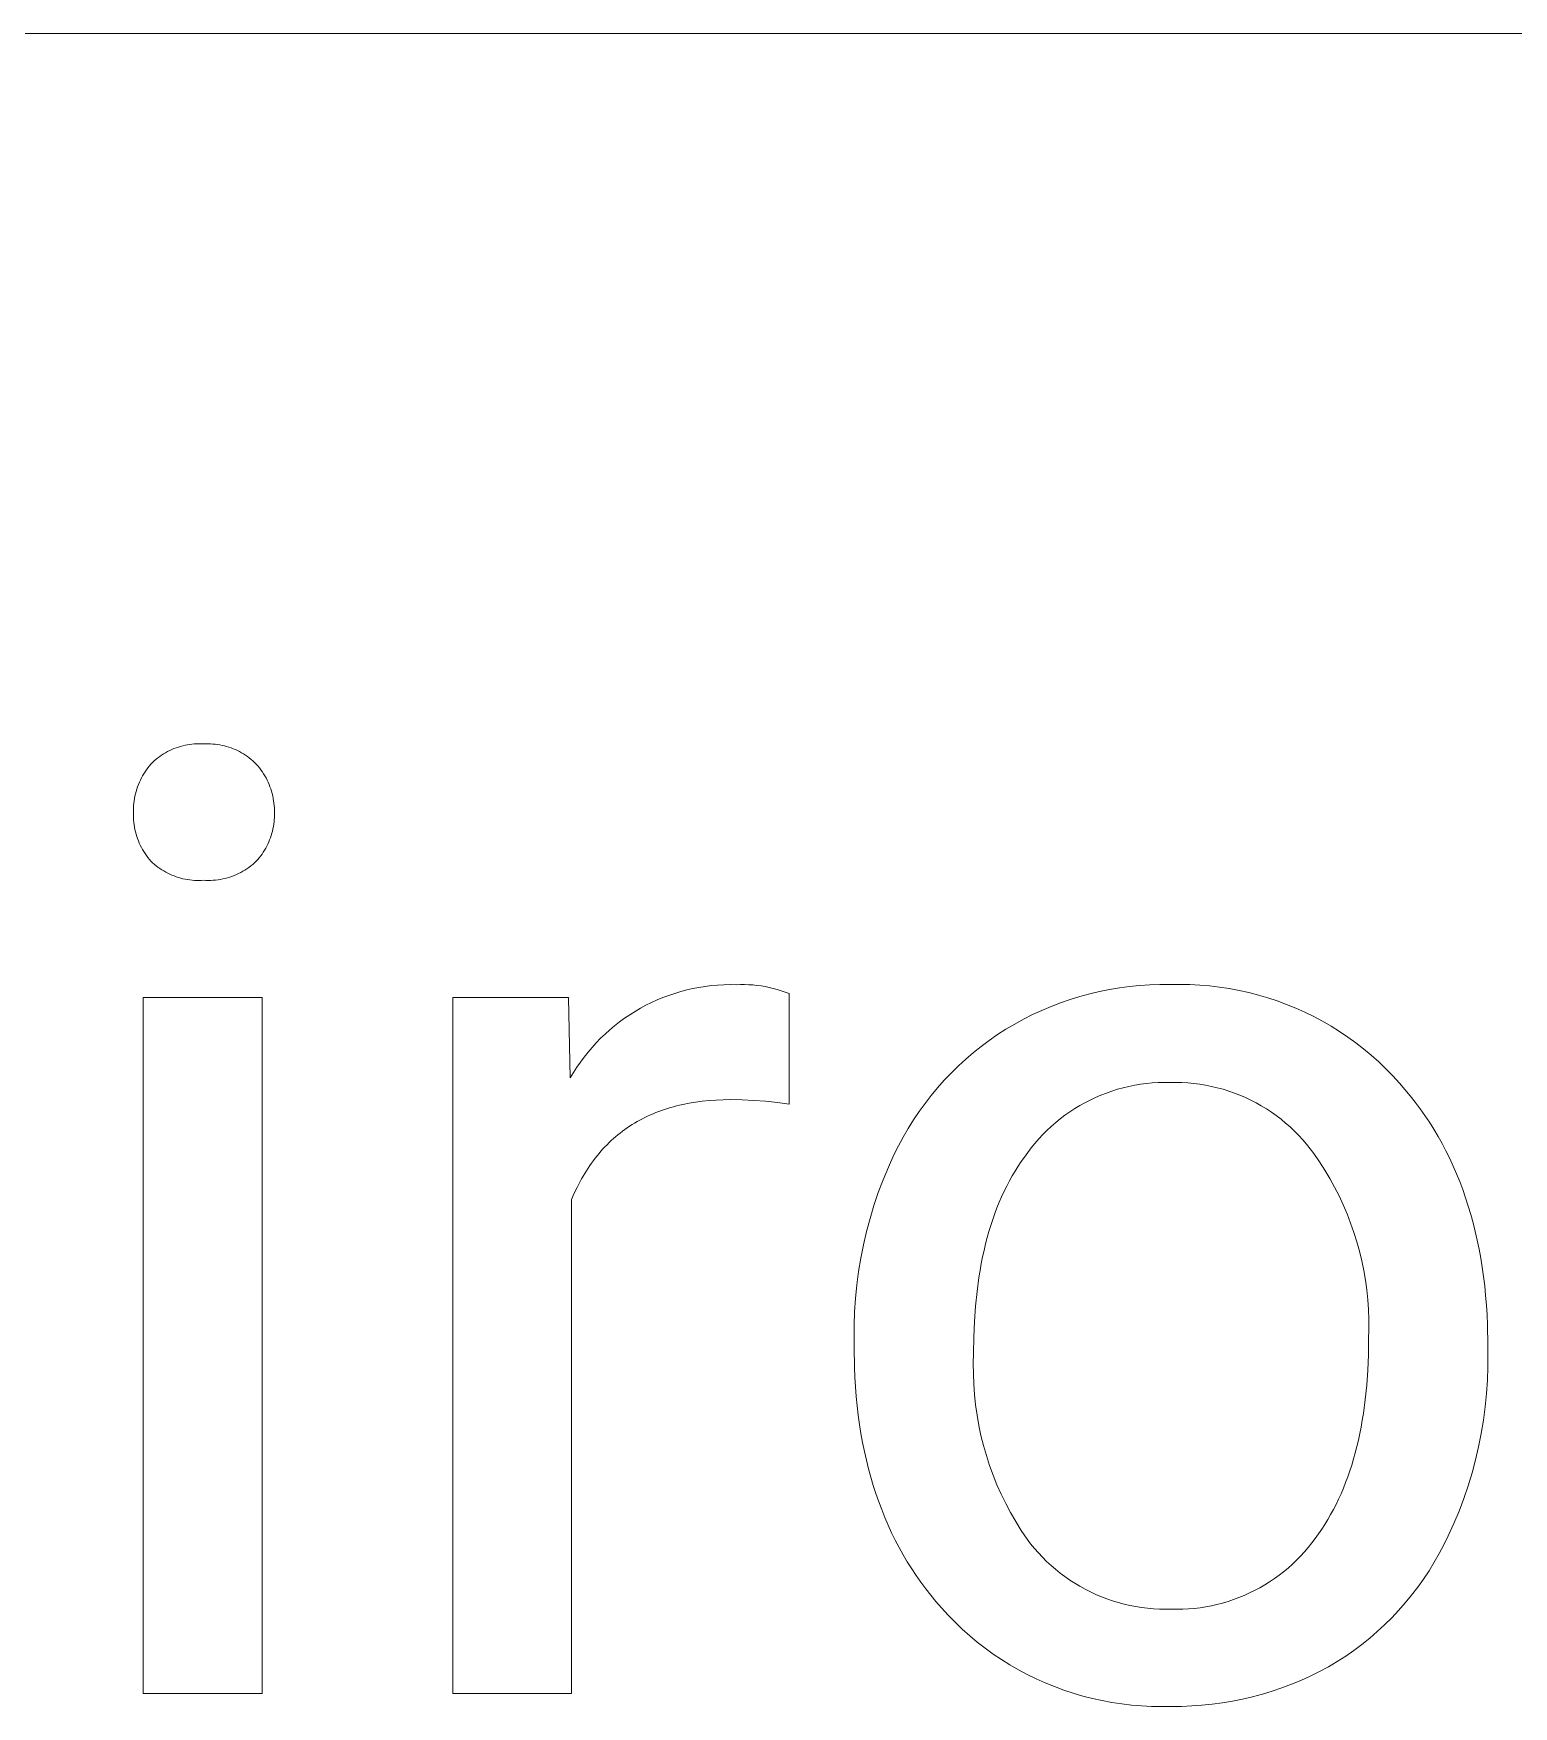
# Model space of a CAD drawing. Header units: millimetres. Extents: x -1519 to 3497, y -297 to 3208.
# Drawn here: x 2202.2 to 2277.2, y 179.1 to 264 of the extents above; entities that cross this region are included whole.
import ezdxf

# ---------------------------------------------------------------- set-up
doc = ezdxf.new("R2010")
doc.units = ezdxf.units.MM
doc.header["$MEASUREMENT"] = 0
doc.layers.add('Domyślny', color=7, linetype='Continuous', true_color=0x000000)

msp = doc.modelspace()

# ---------------------------------------------------------------- linework, layer by layer
at = {"layer": 'Domyślny', "color": 18, "lineweight": 15, "true_color": 0x000000}
for p, q in [((3492.39, 263.982), (1601.48, 263.982)), ((2208.681, 227.383), (2208.78, 227.446)), ((2208.78, 227.446), (2208.881, 227.507)), ((2208.881, 227.507), (2208.985, 227.563)), ((2208.985, 227.563), (2209.09, 227.616)), ((2209.09, 227.616), (2209.197, 227.666)), ((2209.197, 227.666), (2209.306, 227.712)), ((2209.306, 227.712), (2209.416, 227.754)), ((2209.416, 227.754), (2209.528, 227.792)), ((2209.528, 227.792), (2209.641, 227.826)), ((2209.641, 227.826), (2209.755, 227.857)), ((2209.755, 227.857), (2209.87, 227.883)), ((2209.87, 227.883), (2209.986, 227.906)), ((2209.986, 227.906), (2210.102, 227.925)), ((2210.102, 227.925), (2210.219, 227.939)), ((2210.219, 227.939), (2210.337, 227.95)), ((2210.337, 227.95), (2210.455, 227.956)), ((2210.455, 227.956), (2210.573, 227.959)), ((2210.573, 227.959), (2210.691, 227.957)), ((2210.691, 227.957), (2210.808, 227.951)), ((2210.808, 227.951), (2210.926, 227.957)), ((2210.926, 227.957), (2211.044, 227.958)), ((2211.044, 227.958), (2211.162, 227.955)), ((2211.162, 227.955), (2211.28, 227.948)), ((2211.28, 227.948), (2211.397, 227.938)), ((2211.397, 227.938), (2211.514, 227.923)), ((2211.514, 227.923), (2211.631, 227.904)), ((2211.631, 227.904), (2211.746, 227.881)), ((2211.746, 227.881), (2211.861, 227.855)), ((2211.861, 227.855), (2211.975, 227.824)), ((2211.975, 227.824), (2212.088, 227.79)), ((2212.088, 227.79), (2212.2, 227.752)), ((2212.2, 227.752), (2212.31, 227.71)), ((2212.31, 227.71), (2212.419, 227.664)), ((2212.419, 227.664), (2212.526, 227.614)), ((2212.526, 227.614), (2212.631, 227.561)), ((2212.631, 227.561), (2212.734, 227.505)), ((2212.734, 227.505), (2212.836, 227.445)), ((2212.836, 227.445), (2212.935, 227.381)), ((2207.777, 226.439), (2207.842, 226.543)), ((2207.842, 226.543), (2207.911, 226.644)), ((2207.911, 226.644), (2207.983, 226.742)), ((2207.983, 226.742), (2208.058, 226.839)), ((2208.058, 226.839), (2208.136, 226.933)), ((2208.136, 226.933), (2208.22, 227.015)), ((2208.22, 227.015), (2208.307, 227.095)), ((2208.307, 227.095), (2208.397, 227.172)), ((2208.397, 227.172), (2208.489, 227.245)), ((2208.489, 227.245), (2208.584, 227.316)), ((2208.584, 227.316), (2208.681, 227.383)), ((2212.935, 227.381), (2213.032, 227.314)), ((2213.032, 227.314), (2213.127, 227.244)), ((2213.127, 227.244), (2213.22, 227.171)), ((2213.22, 227.171), (2213.309, 227.094)), ((2213.309, 227.094), (2213.397, 227.015)), ((2213.397, 227.015), (2213.481, 226.933)), ((2213.481, 226.933), (2213.561, 226.84)), ((2213.561, 226.84), (2213.639, 226.744)), ((2213.639, 226.744), (2213.713, 226.646)), ((2213.713, 226.646), (2213.783, 226.546)), ((2213.783, 226.546), (2213.85, 226.443)), ((2207.424, 225.663), (2207.463, 225.779)), ((2207.463, 225.779), (2207.506, 225.893)), ((2207.506, 225.893), (2207.553, 226.006)), ((2207.553, 226.006), (2207.604, 226.117)), ((2207.604, 226.117), (2207.658, 226.226)), ((2207.658, 226.226), (2207.716, 226.334)), ((2207.716, 226.334), (2207.777, 226.439)), ((2213.85, 226.443), (2213.914, 226.338)), ((2213.914, 226.338), (2213.974, 226.231)), ((2213.974, 226.231), (2214.03, 226.122)), ((2214.03, 226.122), (2214.082, 226.011)), ((2214.082, 226.011), (2214.131, 225.898)), ((2214.131, 225.898), (2214.175, 225.784)), ((2214.175, 225.784), (2214.216, 225.668)), ((2207.26, 224.826), (2207.271, 224.948)), ((2207.271, 224.948), (2207.287, 225.069)), ((2207.287, 225.069), (2207.306, 225.19)), ((2207.306, 225.19), (2207.329, 225.309)), ((2207.329, 225.309), (2207.357, 225.428)), ((2207.357, 225.428), (2207.388, 225.546)), ((2207.388, 225.546), (2207.424, 225.663)), ((2214.216, 225.668), (2214.253, 225.551)), ((2214.253, 225.551), (2214.286, 225.433)), ((2214.286, 225.433), (2214.315, 225.313)), ((2214.315, 225.313), (2214.339, 225.193)), ((2214.339, 225.193), (2214.36, 225.072)), ((2214.36, 225.072), (2214.376, 224.95)), ((2214.376, 224.95), (2214.388, 224.828)), ((2207.249, 224.339), (2207.251, 224.46)), ((2207.251, 224.217), (2207.249, 224.339)), ((2207.25, 224.582), (2207.253, 224.704)), ((2207.251, 224.46), (2207.25, 224.582)), ((2207.258, 224.096), (2207.251, 224.217)), ((2207.253, 224.704), (2207.26, 224.826)), ((2207.269, 223.975), (2207.258, 224.096)), ((2214.381, 223.994), (2214.367, 223.878)), ((2214.392, 224.11), (2214.381, 223.994)), ((2214.388, 224.828), (2214.396, 224.706)), ((2214.398, 224.227), (2214.392, 224.11)), ((2214.396, 224.706), (2214.4, 224.583)), ((2214.401, 224.344), (2214.398, 224.227)), ((2214.4, 224.583), (2214.4, 224.46)), ((2214.4, 224.46), (2214.401, 224.344)), ((2207.284, 223.854), (2207.269, 223.975)), ((2207.303, 223.734), (2207.284, 223.854)), ((2207.326, 223.615), (2207.303, 223.734)), ((2207.353, 223.497), (2207.326, 223.615)), ((2207.384, 223.379), (2207.353, 223.497)), ((2207.42, 223.263), (2207.384, 223.379)), ((2207.459, 223.148), (2207.42, 223.263)), ((2207.502, 223.035), (2207.459, 223.148)), ((2214.2, 223.198), (2214.159, 223.089)), ((2214.237, 223.309), (2214.2, 223.198)), ((2214.27, 223.421), (2214.237, 223.309)), ((2214.3, 223.534), (2214.27, 223.421)), ((2214.326, 223.648), (2214.3, 223.534)), ((2214.348, 223.762), (2214.326, 223.648)), ((2214.367, 223.878), (2214.348, 223.762)), ((2207.549, 222.923), (2207.502, 223.035)), ((2207.6, 222.812), (2207.549, 222.923)), ((2207.655, 222.704), (2207.6, 222.812)), ((2207.713, 222.597), (2207.655, 222.704)), ((2207.775, 222.493), (2207.713, 222.597)), ((2207.84, 222.39), (2207.775, 222.493)), ((2207.909, 222.29), (2207.84, 222.39)), ((2213.773, 222.369), (2213.705, 222.275)), ((2213.838, 222.466), (2213.773, 222.369)), ((2213.9, 222.565), (2213.838, 222.466)), ((2213.959, 222.666), (2213.9, 222.565)), ((2214.014, 222.769), (2213.959, 222.666)), ((2214.066, 222.874), (2214.014, 222.769)), ((2214.114, 222.981), (2214.066, 222.874)), ((2214.159, 223.089), (2214.114, 222.981)), ((2207.981, 222.192), (2207.909, 222.29)), ((2208.057, 222.097), (2207.981, 222.192)), ((2208.136, 222.005), (2208.057, 222.097)), ((2208.221, 221.925), (2208.136, 222.005)), ((2208.309, 221.848), (2208.221, 221.925)), ((2208.4, 221.774), (2208.309, 221.848)), ((2208.493, 221.703), (2208.4, 221.774)), ((2208.589, 221.635), (2208.493, 221.703)), ((2208.687, 221.57), (2208.589, 221.635)), ((2208.786, 221.509), (2208.687, 221.57)), ((2208.888, 221.451), (2208.786, 221.509)), ((2208.992, 221.397), (2208.888, 221.451)), ((2212.8, 221.493), (2212.693, 221.434)), ((2212.905, 221.556), (2212.8, 221.493)), ((2213.007, 221.622), (2212.905, 221.556)), ((2213.107, 221.692), (2213.007, 221.622)), ((2213.205, 221.765), (2213.107, 221.692)), ((2213.3, 221.842), (2213.205, 221.765)), ((2213.392, 221.922), (2213.3, 221.842)), ((2213.481, 222.005), (2213.392, 221.922)), ((2213.559, 222.092), (2213.481, 222.005)), ((2213.633, 222.182), (2213.559, 222.092)), ((2213.705, 222.275), (2213.633, 222.182)), ((2209.098, 221.346), (2208.992, 221.397)), ((2209.205, 221.298), (2209.098, 221.346)), ((2209.314, 221.255), (2209.205, 221.298)), ((2209.424, 221.215), (2209.314, 221.255)), ((2209.535, 221.179), (2209.424, 221.215)), ((2209.648, 221.146), (2209.535, 221.179)), ((2209.761, 221.118), (2209.648, 221.146)), ((2209.876, 221.093), (2209.761, 221.118)), ((2209.991, 221.072), (2209.876, 221.093)), ((2210.107, 221.055), (2209.991, 221.072)), ((2210.223, 221.042), (2210.107, 221.055)), ((2210.34, 221.033), (2210.223, 221.042)), ((2210.457, 221.028), (2210.34, 221.033)), ((2210.574, 221.027), (2210.457, 221.028)), ((2210.691, 221.029), (2210.574, 221.027)), ((2210.808, 221.036), (2210.691, 221.029)), ((2210.93, 221.03), (2210.808, 221.036)), ((2211.052, 221.027), (2210.93, 221.03)), ((2211.174, 221.029), (2211.052, 221.027)), ((2211.296, 221.036), (2211.174, 221.029)), ((2211.417, 221.046), (2211.296, 221.036)), ((2211.539, 221.061), (2211.417, 221.046)), ((2211.659, 221.08), (2211.539, 221.061)), ((2211.779, 221.103), (2211.659, 221.08)), ((2211.898, 221.13), (2211.779, 221.103)), ((2212.016, 221.162), (2211.898, 221.13)), ((2212.132, 221.197), (2212.016, 221.162)), ((2212.248, 221.237), (2212.132, 221.197)), ((2212.362, 221.28), (2212.248, 221.237)), ((2212.474, 221.328), (2212.362, 221.28)), ((2212.585, 221.379), (2212.474, 221.328)), ((2212.693, 221.434), (2212.585, 221.379)), ((2235.311, 215.476), (2235.62, 215.546)), ((2235.62, 215.546), (2235.932, 215.606)), ((2235.932, 215.606), (2236.245, 215.656)), ((2236.245, 215.656), (2236.559, 215.694)), ((2236.559, 215.694), (2236.875, 215.722)), ((2236.875, 215.722), (2237.191, 215.74)), ((2237.191, 215.74), (2237.508, 215.747)), ((2237.508, 215.747), (2237.825, 215.743)), ((2237.825, 215.743), (2238.035, 215.75)), ((2238.035, 215.75), (2238.245, 215.75)), ((2238.245, 215.75), (2238.455, 215.743)), ((2238.455, 215.743), (2238.665, 215.729)), ((2238.665, 215.729), (2238.874, 215.708)), ((2238.874, 215.708), (2239.082, 215.68)), ((2239.082, 215.68), (2239.29, 215.645)), ((2239.29, 215.645), (2239.496, 215.603)), ((2239.496, 215.603), (2239.7, 215.554)), ((2239.7, 215.554), (2239.903, 215.499)), ((2256.75, 215.493), (2257.257, 215.577)), ((2257.257, 215.577), (2257.766, 215.645)), ((2257.766, 215.645), (2258.278, 215.695)), ((2258.278, 215.695), (2258.79, 215.729)), ((2258.79, 215.729), (2259.304, 215.745)), ((2259.304, 215.745), (2259.818, 215.744)), ((2259.818, 215.744), (2260.321, 215.754)), ((2260.321, 215.754), (2260.824, 215.746)), ((2260.824, 215.746), (2261.327, 215.722)), ((2261.327, 215.722), (2261.829, 215.68)), ((2261.829, 215.68), (2262.329, 215.622)), ((2262.329, 215.622), (2262.826, 215.546)), ((2262.826, 215.546), (2263.321, 215.454)), ((2207.752, 179.794), (2207.752, 215.089)), ((2207.752, 215.089), (2213.782, 215.089)), ((2213.782, 215.089), (2213.782, 179.794)), ((2223.443, 179.796), (2223.443, 215.091)), ((2223.443, 215.091), (2229.306, 215.091)), ((2229.306, 215.091), (2229.407, 211.015)), ((2232.96, 214.547), (2233.239, 214.697)), ((2233.239, 214.697), (2233.523, 214.838)), ((2233.523, 214.838), (2233.812, 214.969)), ((2233.812, 214.969), (2234.104, 215.091)), ((2234.104, 215.091), (2234.401, 215.202)), ((2234.401, 215.202), (2234.701, 215.304)), ((2234.701, 215.304), (2235.005, 215.395)), ((2235.005, 215.395), (2235.311, 215.476)), ((2239.903, 215.499), (2240.103, 215.436)), ((2240.103, 215.436), (2240.302, 215.367)), ((2240.302, 215.367), (2240.498, 215.292)), ((2240.498, 215.292), (2240.498, 209.679)), ((2253.793, 214.638), (2254.273, 214.821)), ((2254.273, 214.821), (2254.759, 214.989)), ((2254.759, 214.989), (2255.25, 215.139)), ((2255.25, 215.139), (2255.746, 215.274)), ((2255.746, 215.274), (2256.246, 215.392)), ((2256.246, 215.392), (2256.75, 215.493)), ((2263.321, 215.454), (2263.813, 215.345)), ((2263.813, 215.345), (2264.3, 215.219)), ((2264.3, 215.219), (2264.783, 215.077)), ((2264.783, 215.077), (2265.261, 214.918)), ((2265.261, 214.918), (2265.733, 214.744)), ((2265.733, 214.744), (2266.199, 214.553)), ((2231.65, 213.658), (2231.9, 213.853)), ((2231.9, 213.853), (2232.156, 214.04)), ((2232.156, 214.04), (2232.418, 214.218)), ((2232.418, 214.218), (2232.687, 214.387)), ((2232.687, 214.387), (2232.96, 214.547)), ((2251.942, 213.749), (2252.394, 213.995)), ((2252.394, 213.995), (2252.853, 214.225)), ((2252.853, 214.225), (2253.32, 214.439)), ((2253.32, 214.439), (2253.793, 214.638)), ((2266.199, 214.553), (2266.658, 214.347)), ((2266.658, 214.347), (2267.11, 214.125)), ((2267.11, 214.125), (2267.554, 213.888)), ((2267.554, 213.888), (2267.99, 213.636)), ((2230.722, 212.796), (2230.943, 213.023)), ((2230.943, 213.023), (2231.172, 213.242)), ((2231.172, 213.242), (2231.408, 213.454)), ((2231.408, 213.454), (2231.65, 213.658)), ((2250.654, 212.92), (2251.072, 213.212)), ((2251.072, 213.212), (2251.499, 213.489)), ((2251.499, 213.489), (2251.942, 213.749)), ((2267.99, 213.636), (2268.417, 213.37)), ((2268.417, 213.37), (2268.835, 213.089)), ((2268.835, 213.089), (2269.243, 212.794)), ((2230.107, 212.071), (2230.304, 212.32)), ((2230.304, 212.32), (2230.509, 212.561)), ((2230.509, 212.561), (2230.722, 212.796)), ((2249.463, 211.965), (2249.849, 212.296)), ((2249.849, 212.296), (2250.246, 212.615)), ((2250.246, 212.615), (2250.654, 212.92)), ((2269.243, 212.794), (2269.641, 212.485)), ((2269.641, 212.485), (2270.028, 212.163)), ((2270.028, 212.163), (2270.404, 211.828)), ((2229.407, 211.015), (2229.568, 211.288)), ((2229.568, 211.288), (2229.739, 211.555)), ((2229.739, 211.555), (2229.918, 211.816)), ((2229.918, 211.816), (2230.107, 212.071)), ((2248.725, 211.263), (2249.088, 211.62)), ((2249.088, 211.62), (2249.463, 211.965)), ((2270.404, 211.828), (2270.768, 211.481)), ((2270.768, 211.481), (2271.12, 211.121)), ((2247.709, 210.122), (2248.035, 210.514)), ((2248.035, 210.514), (2248.373, 210.894)), ((2248.373, 210.894), (2248.725, 211.263)), ((2257.161, 210.436), (2256.876, 210.347)), ((2257.45, 210.515), (2257.161, 210.436)), ((2257.74, 210.584), (2257.45, 210.515)), ((2258.033, 210.643), (2257.74, 210.584)), ((2258.328, 210.692), (2258.033, 210.643)), ((2258.624, 210.731), (2258.328, 210.692)), ((2258.922, 210.76), (2258.624, 210.731)), ((2259.22, 210.778), (2258.922, 210.76)), ((2259.519, 210.786), (2259.22, 210.778)), ((2259.818, 210.783), (2259.519, 210.786)), ((2260.12, 210.787), (2259.818, 210.783)), ((2260.423, 210.78), (2260.12, 210.787)), ((2260.725, 210.762), (2260.423, 210.78)), ((2261.026, 210.734), (2260.725, 210.762)), ((2261.327, 210.696), (2261.026, 210.734)), ((2261.625, 210.647), (2261.327, 210.696)), ((2261.922, 210.587), (2261.625, 210.647)), ((2262.217, 210.517), (2261.922, 210.587)), ((2262.508, 210.438), (2262.217, 210.517)), ((2262.797, 210.347), (2262.508, 210.438)), ((2271.12, 211.121), (2271.46, 210.75)), ((2271.46, 210.75), (2271.735, 210.435)), ((2271.735, 210.435), (2272, 210.114)), ((2234.794, 209.597), (2234.639, 209.556)), ((2234.95, 209.635), (2234.794, 209.597)), ((2235.109, 209.671), (2234.95, 209.635)), ((2235.432, 209.735), (2235.109, 209.671)), ((2235.762, 209.789), (2235.432, 209.735)), ((2236.1, 209.834), (2235.762, 209.789)), ((2236.445, 209.868), (2236.1, 209.834)), ((2236.797, 209.893), (2236.445, 209.868)), ((2237.157, 209.908), (2236.797, 209.893)), ((2237.525, 209.913), (2237.157, 209.908)), ((2238.122, 209.905), (2237.525, 209.913)), ((2238.718, 209.878), (2238.122, 209.905)), ((2239.313, 209.831), (2238.718, 209.878)), ((2239.907, 209.765), (2239.313, 209.831)), ((2240.498, 209.679), (2239.907, 209.765)), ((2247.098, 209.308), (2247.397, 209.72)), ((2247.397, 209.72), (2247.709, 210.122)), ((2255.244, 209.611), (2254.989, 209.456)), ((2255.505, 209.757), (2255.244, 209.611)), ((2255.771, 209.894), (2255.505, 209.757)), ((2256.041, 210.021), (2255.771, 209.894)), ((2256.316, 210.139), (2256.041, 210.021)), ((2256.594, 210.248), (2256.316, 210.139)), ((2256.876, 210.347), (2256.594, 210.248)), ((2263.083, 210.247), (2262.797, 210.347)), ((2263.365, 210.137), (2263.083, 210.247)), ((2263.643, 210.018), (2263.365, 210.137)), ((2263.917, 209.888), (2263.643, 210.018)), ((2264.186, 209.749), (2263.917, 209.888)), ((2264.45, 209.601), (2264.186, 209.749)), ((2264.708, 209.444), (2264.45, 209.601)), ((2272, 210.114), (2272.258, 209.786)), ((2272.258, 209.786), (2272.506, 209.452)), ((2232.667, 208.725), (2232.541, 208.648)), ((2232.796, 208.801), (2232.667, 208.725)), ((2232.927, 208.874), (2232.796, 208.801)), ((2233.059, 208.944), (2232.927, 208.874)), ((2233.193, 209.012), (2233.059, 208.944)), ((2233.329, 209.078), (2233.193, 209.012)), ((2233.467, 209.141), (2233.329, 209.078)), ((2233.607, 209.201), (2233.467, 209.141)), ((2233.749, 209.259), (2233.607, 209.201)), ((2233.893, 209.315), (2233.749, 209.259)), ((2234.038, 209.368), (2233.893, 209.315)), ((2234.186, 209.419), (2234.038, 209.368)), ((2234.335, 209.467), (2234.186, 209.419)), ((2234.486, 209.513), (2234.335, 209.467)), ((2234.639, 209.556), (2234.486, 209.513)), ((2246.543, 208.454), (2246.813, 208.885)), ((2246.813, 208.885), (2247.098, 209.308)), ((2254.024, 208.752), (2253.799, 208.556)), ((2254.256, 208.94), (2254.024, 208.752)), ((2254.494, 209.121), (2254.256, 208.94)), ((2254.739, 209.293), (2254.494, 209.121)), ((2254.989, 209.456), (2254.739, 209.293)), ((2264.961, 209.278), (2264.708, 209.444)), ((2265.208, 209.103), (2264.961, 209.278)), ((2265.449, 208.92), (2265.208, 209.103)), ((2265.683, 208.728), (2265.449, 208.92)), ((2265.911, 208.528), (2265.683, 208.728)), ((2272.506, 209.452), (2272.746, 209.111)), ((2272.746, 209.111), (2272.977, 208.764)), ((2272.977, 208.764), (2273.2, 208.41)), ((2231.594, 207.936), (2231.484, 207.836)), ((2231.705, 208.034), (2231.594, 207.936)), ((2231.819, 208.129), (2231.705, 208.034)), ((2231.935, 208.221), (2231.819, 208.129)), ((2232.052, 208.312), (2231.935, 208.221)), ((2232.171, 208.399), (2232.052, 208.312)), ((2232.293, 208.485), (2232.171, 208.399)), ((2232.416, 208.567), (2232.293, 208.485)), ((2232.541, 208.648), (2232.416, 208.567)), ((2246.046, 207.565), (2246.287, 208.013)), ((2246.287, 208.013), (2246.543, 208.454)), ((2253.166, 207.921), (2252.97, 207.696)), ((2253.369, 208.14), (2253.166, 207.921)), ((2253.581, 208.352), (2253.369, 208.14)), ((2253.799, 208.556), (2253.581, 208.352)), ((2266.131, 208.321), (2265.911, 208.528)), ((2266.344, 208.106), (2266.131, 208.321)), ((2266.549, 207.883), (2266.344, 208.106)), ((2266.747, 207.654), (2266.549, 207.883)), ((2273.2, 208.41), (2273.414, 208.05)), ((2273.414, 208.05), (2273.619, 207.684)), ((2230.767, 207.066), (2230.672, 206.946)), ((2230.863, 207.183), (2230.767, 207.066)), ((2230.962, 207.298), (2230.863, 207.183)), ((2231.063, 207.411), (2230.962, 207.298)), ((2231.165, 207.521), (2231.063, 207.411)), ((2231.269, 207.628), (2231.165, 207.521)), ((2231.376, 207.733), (2231.269, 207.628)), ((2231.484, 207.836), (2231.376, 207.733)), ((2245.535, 206.482), (2245.82, 207.108)), ((2245.82, 207.108), (2246.046, 207.565)), ((2252.601, 207.225), (2252.433, 207.001)), ((2252.782, 207.464), (2252.601, 207.225)), ((2252.97, 207.696), (2252.782, 207.464)), ((2266.936, 207.418), (2266.747, 207.654)), ((2267.117, 207.175), (2266.936, 207.418)), ((2267.4, 206.764), (2267.117, 207.175)), ((2273.619, 207.684), (2273.816, 207.311)), ((2273.816, 207.311), (2274.004, 206.931)), ((2230.142, 206.175), (2230.06, 206.038)), ((2230.225, 206.31), (2230.142, 206.175)), ((2230.311, 206.442), (2230.225, 206.31)), ((2230.398, 206.572), (2230.311, 206.442)), ((2230.487, 206.699), (2230.398, 206.572)), ((2230.579, 206.824), (2230.487, 206.699)), ((2230.672, 206.946), (2230.579, 206.824)), ((2245.27, 205.846), (2245.535, 206.482)), ((2251.961, 206.294), (2251.814, 206.045)), ((2252.113, 206.536), (2251.961, 206.294)), ((2252.271, 206.772), (2252.113, 206.536)), ((2252.433, 207.001), (2252.271, 206.772)), ((2267.67, 206.344), (2267.4, 206.764)), ((2267.925, 205.914), (2267.67, 206.344)), ((2274.004, 206.931), (2274.183, 206.545)), ((2274.183, 206.545), (2274.354, 206.153)), ((2229.751, 205.465), (2229.609, 205.163)), ((2229.902, 205.756), (2229.751, 205.465)), ((2229.98, 205.898), (2229.902, 205.756)), ((2230.06, 206.038), (2229.98, 205.898)), ((2245.027, 205.202), (2245.27, 205.846)), ((2251.536, 205.531), (2251.405, 205.265)), ((2251.673, 205.791), (2251.536, 205.531)), ((2251.814, 206.045), (2251.673, 205.791)), ((2268.166, 205.477), (2267.925, 205.914)), ((2268.392, 205.032), (2268.166, 205.477)), ((2274.354, 206.153), (2274.516, 205.754)), ((2274.516, 205.754), (2274.669, 205.349)), ((2274.669, 205.349), (2274.813, 204.937)), ((2229.609, 205.163), (2229.473, 204.852)), ((2229.473, 204.852), (2229.473, 179.796)), ((2244.605, 203.892), (2244.805, 204.55)), ((2244.805, 204.55), (2245.027, 205.202)), ((2251.159, 204.714), (2251.044, 204.429)), ((2251.28, 204.992), (2251.159, 204.714)), ((2251.405, 205.265), (2251.28, 204.992)), ((2268.604, 204.579), (2268.392, 205.032)), ((2268.8, 204.12), (2268.604, 204.579)), ((2274.813, 204.937), (2274.949, 204.519)), ((2274.949, 204.519), (2275.076, 204.094)), ((2244.426, 203.227), (2244.605, 203.892)), ((2250.83, 203.842), (2250.731, 203.539)), ((2250.935, 204.139), (2250.83, 203.842)), ((2251.044, 204.429), (2250.935, 204.139)), ((2268.98, 203.654), (2268.8, 204.12)), ((2269.145, 203.183), (2268.98, 203.654)), ((2275.076, 204.094), (2275.195, 203.663)), ((2275.195, 203.663), (2275.304, 203.225)), ((2244.27, 202.556), (2244.426, 203.227)), ((2250.549, 202.916), (2250.466, 202.595)), ((2250.637, 203.231), (2250.549, 202.916)), ((2250.731, 203.539), (2250.637, 203.231)), ((2269.294, 202.706), (2269.145, 203.183)), ((2275.304, 203.225), (2275.405, 202.781)), ((2275.405, 202.781), (2275.497, 202.331)), ((2244.135, 201.881), (2244.27, 202.556)), ((2250.316, 201.935), (2250.249, 201.596)), ((2250.388, 202.268), (2250.316, 201.935)), ((2250.466, 202.595), (2250.388, 202.268)), ((2269.428, 202.225), (2269.294, 202.706)), ((2269.545, 201.739), (2269.428, 202.225)), ((2275.497, 202.331), (2275.581, 201.874)), ((2243.933, 200.52), (2244.023, 201.202)), ((2244.023, 201.202), (2244.135, 201.881)), ((2250.187, 201.25), (2250.131, 200.899)), ((2250.249, 201.596), (2250.187, 201.25)), ((2269.646, 201.25), (2269.545, 201.739)), ((2269.73, 200.758), (2269.646, 201.25)), ((2275.581, 201.874), (2275.655, 201.41)), ((2275.655, 201.41), (2275.721, 200.94)), ((2243.865, 199.834), (2243.933, 200.52)), ((2250.131, 200.899), (2250.034, 200.178)), ((2269.798, 200.263), (2269.73, 200.758)), ((2269.85, 199.767), (2269.798, 200.263)), ((2275.721, 200.94), (2275.778, 200.464)), ((2275.778, 200.464), (2275.827, 199.981)), ((2243.82, 199.147), (2243.865, 199.834)), ((2249.959, 199.433), (2249.905, 198.664)), ((2250.034, 200.178), (2249.959, 199.433)), ((2269.885, 199.269), (2269.85, 199.767)), ((2275.827, 199.981), (2275.866, 199.492)), ((2275.866, 199.492), (2275.897, 198.996)), ((2243.798, 198.459), (2243.82, 199.147)), ((2249.905, 198.664), (2249.873, 197.87)), ((2269.903, 198.769), (2269.885, 199.269)), ((2269.905, 198.27), (2269.903, 198.769)), ((2275.897, 198.996), (2275.919, 198.494)), ((2243.799, 197.771), (2243.798, 198.459)), ((2243.799, 197.353), (2243.799, 197.771)), ((2249.873, 197.87), (2249.862, 197.053)), ((2269.879, 196.971), (2269.89, 197.771)), ((2269.89, 197.771), (2269.905, 198.27)), ((2275.919, 198.494), (2275.937, 197.47)), ((2243.816, 196.336), (2243.799, 197.353)), ((2249.862, 197.053), (2249.845, 196.528)), ((2269.848, 196.194), (2269.879, 196.971)), ((2275.937, 197.47), (2275.937, 197.053)), ((2275.937, 197.053), (2275.937, 196.37)), ((2243.837, 195.837), (2243.816, 196.336)), ((2249.845, 196.528), (2249.846, 196.002)), ((2249.846, 196.002), (2249.865, 195.477)), ((2269.795, 195.439), (2269.848, 196.194)), ((2275.937, 196.37), (2275.914, 195.688)), ((2243.867, 195.344), (2243.837, 195.837)), ((2243.906, 194.858), (2243.867, 195.344)), ((2249.865, 195.477), (2249.903, 194.953)), ((2269.721, 194.707), (2269.795, 195.439)), ((2275.914, 195.688), (2275.87, 195.008)), ((2243.954, 194.378), (2243.906, 194.858)), ((2244.01, 193.905), (2243.954, 194.378)), ((2249.903, 194.953), (2249.958, 194.431)), ((2249.958, 194.431), (2250.032, 193.911)), ((2269.626, 193.998), (2269.721, 194.707)), ((2275.802, 194.329), (2275.713, 193.652)), ((2275.87, 195.008), (2275.802, 194.329)), ((2244.074, 193.438), (2244.01, 193.905)), ((2250.032, 193.911), (2250.124, 193.394)), ((2269.509, 193.311), (2269.57, 193.652)), ((2269.57, 193.652), (2269.626, 193.998)), ((2275.713, 193.652), (2275.602, 192.979)), ((2244.148, 192.977), (2244.074, 193.438)), ((2244.23, 192.523), (2244.148, 192.977)), ((2250.124, 193.394), (2250.233, 192.88)), ((2250.233, 192.88), (2250.361, 192.37)), ((2269.295, 192.322), (2269.372, 192.646)), ((2269.372, 192.646), (2269.443, 192.976)), ((2269.443, 192.976), (2269.509, 193.311)), ((2275.602, 192.979), (2275.468, 192.31)), ((2244.32, 192.075), (2244.23, 192.523)), ((2244.42, 191.634), (2244.32, 192.075)), ((2250.361, 192.37), (2250.506, 191.865)), ((2250.506, 191.865), (2250.668, 191.366)), ((2269.126, 191.691), (2269.213, 192.004)), ((2269.213, 192.004), (2269.295, 192.322)), ((2275.468, 192.31), (2275.313, 191.646)), ((2244.527, 191.199), (2244.42, 191.634)), ((2244.644, 190.771), (2244.527, 191.199)), ((2250.668, 191.366), (2250.848, 190.872)), ((2268.833, 190.786), (2268.936, 191.082)), ((2268.936, 191.082), (2269.034, 191.384)), ((2269.034, 191.384), (2269.126, 191.691)), ((2275.136, 190.987), (2274.937, 190.334)), ((2275.313, 191.646), (2275.136, 190.987)), ((2244.769, 190.348), (2244.644, 190.771)), ((2244.903, 189.933), (2244.769, 190.348)), ((2250.848, 190.872), (2251.045, 190.385)), ((2251.045, 190.385), (2251.258, 189.905)), ((2268.492, 189.931), (2268.611, 190.211)), ((2268.611, 190.211), (2268.725, 190.496)), ((2268.725, 190.496), (2268.833, 190.786)), ((2274.937, 190.334), (2274.717, 189.688)), ((2245.046, 189.523), (2244.903, 189.933)), ((2245.197, 189.12), (2245.046, 189.523)), ((2251.258, 189.905), (2251.488, 189.433)), ((2251.488, 189.433), (2251.735, 188.969)), ((2268.104, 189.126), (2268.238, 189.389)), ((2268.238, 189.389), (2268.368, 189.658)), ((2268.368, 189.658), (2268.492, 189.931)), ((2274.717, 189.688), (2274.476, 189.05)), ((2245.357, 188.723), (2245.197, 189.12)), ((2245.525, 188.333), (2245.357, 188.723)), ((2251.735, 188.969), (2251.997, 188.513)), ((2251.997, 188.513), (2252.275, 188.068)), ((2267.512, 188.13), (2267.668, 188.371)), ((2267.668, 188.371), (2267.818, 188.617)), ((2267.818, 188.617), (2267.964, 188.869)), ((2267.964, 188.869), (2268.104, 189.126)), ((2274.215, 188.42), (2273.932, 187.799)), ((2274.476, 189.05), (2274.215, 188.42)), ((2245.702, 187.949), (2245.525, 188.333)), ((2245.888, 187.571), (2245.702, 187.949)), ((2246.083, 187.2), (2245.888, 187.571)), ((2252.275, 188.068), (2252.568, 187.632)), ((2252.568, 187.632), (2252.751, 187.392)), ((2267.009, 187.431), (2267.184, 187.665)), ((2267.184, 187.665), (2267.35, 187.895)), ((2267.35, 187.895), (2267.512, 188.13)), ((2273.932, 187.799), (2273.712, 187.342)), ((2246.286, 186.835), (2246.083, 187.2)), ((2246.498, 186.476), (2246.286, 186.835)), ((2252.751, 187.392), (2252.943, 187.158)), ((2252.943, 187.158), (2253.142, 186.931)), ((2253.142, 186.931), (2253.35, 186.711)), ((2253.35, 186.711), (2253.564, 186.498)), ((2266.235, 186.557), (2266.44, 186.766)), ((2266.44, 186.766), (2266.637, 186.981)), ((2266.637, 186.981), (2266.827, 187.203)), ((2266.827, 187.203), (2267.009, 187.431)), ((2273.476, 186.892), (2273.224, 186.451)), ((2273.712, 187.342), (2273.476, 186.892)), ((2246.719, 186.123), (2246.498, 186.476)), ((2246.948, 185.777), (2246.719, 186.123)), ((2253.564, 186.498), (2253.786, 186.293)), ((2253.786, 186.293), (2254.015, 186.096)), ((2254.015, 186.096), (2254.251, 185.907)), ((2254.251, 185.907), (2254.493, 185.726)), ((2265.35, 185.796), (2265.581, 185.975)), ((2265.581, 185.975), (2265.806, 186.161)), ((2265.806, 186.161), (2266.024, 186.356)), ((2266.024, 186.356), (2266.235, 186.557)), ((2272.958, 186.019), (2272.677, 185.596)), ((2273.224, 186.451), (2272.958, 186.019)), ((2247.186, 185.437), (2246.948, 185.777)), ((2247.433, 185.104), (2247.186, 185.437)), ((2247.688, 184.776), (2247.433, 185.104)), ((2254.493, 185.726), (2254.741, 185.553)), ((2254.741, 185.553), (2254.994, 185.389)), ((2254.994, 185.389), (2255.254, 185.234)), ((2255.254, 185.234), (2255.518, 185.088)), ((2255.518, 185.088), (2255.788, 184.951)), ((2263.851, 184.894), (2264.113, 185.023)), ((2264.113, 185.023), (2264.371, 185.16)), ((2264.371, 185.16), (2264.624, 185.307)), ((2264.624, 185.307), (2264.871, 185.461)), ((2264.871, 185.461), (2265.114, 185.625)), ((2265.114, 185.625), (2265.35, 185.796)), ((2272.382, 185.183), (2272.073, 184.78)), ((2272.677, 185.596), (2272.382, 185.183)), ((2247.952, 184.455), (2247.688, 184.776)), ((2248.225, 184.141), (2247.952, 184.455)), ((2248.565, 183.769), (2248.225, 184.141)), ((2255.788, 184.951), (2256.062, 184.824)), ((2256.062, 184.824), (2256.34, 184.706)), ((2256.34, 184.706), (2256.622, 184.597)), ((2256.622, 184.597), (2256.908, 184.499)), ((2256.908, 184.499), (2257.197, 184.411)), ((2257.197, 184.411), (2257.488, 184.332)), ((2257.488, 184.332), (2257.783, 184.264)), ((2257.783, 184.264), (2258.079, 184.206)), ((2258.079, 184.206), (2258.378, 184.158)), ((2258.378, 184.158), (2258.677, 184.12)), ((2258.677, 184.12), (2258.978, 184.093)), ((2261.051, 184.114), (2261.341, 184.149)), ((2261.341, 184.149), (2261.63, 184.194)), ((2261.63, 184.194), (2261.917, 184.248)), ((2261.917, 184.248), (2262.202, 184.312)), ((2262.202, 184.312), (2262.484, 184.386)), ((2262.484, 184.386), (2262.764, 184.469)), ((2262.764, 184.469), (2263.041, 184.561)), ((2263.041, 184.561), (2263.315, 184.663)), ((2263.315, 184.663), (2263.585, 184.774)), ((2263.585, 184.774), (2263.851, 184.894)), ((2271.75, 184.389), (2271.415, 184.008)), ((2272.073, 184.78), (2271.75, 184.389)), ((2248.918, 183.409), (2248.565, 183.769)), ((2249.283, 183.061), (2248.918, 183.409)), ((2258.978, 184.093), (2259.28, 184.076)), ((2259.28, 184.076), (2259.582, 184.07)), ((2259.582, 184.07), (2259.884, 184.074)), ((2259.884, 184.074), (2260.176, 184.069)), ((2260.176, 184.069), (2260.468, 184.074)), ((2260.468, 184.074), (2260.76, 184.09)), ((2260.76, 184.09), (2261.051, 184.114)), ((2270.705, 183.282), (2270.332, 182.938)), ((2271.066, 183.639), (2270.705, 183.282)), ((2271.415, 184.008), (2271.066, 183.639)), ((2249.66, 182.726), (2249.283, 183.061)), ((2250.047, 182.404), (2249.66, 182.726)), ((2269.947, 182.606), (2269.552, 182.288)), ((2270.332, 182.938), (2269.947, 182.606)), ((2250.446, 182.095), (2250.047, 182.404)), ((2250.854, 181.8), (2250.446, 182.095)), ((2251.273, 181.519), (2250.854, 181.8)), ((2268.729, 181.694), (2268.303, 181.418)), ((2269.146, 181.984), (2268.729, 181.694)), ((2269.552, 182.288), (2269.146, 181.984)), ((2251.7, 181.252), (2251.273, 181.519)), ((2252.137, 181), (2251.7, 181.252)), ((2252.582, 180.763), (2252.137, 181)), ((2253.034, 180.541), (2252.582, 180.763)), ((2267.396, 180.91), (2266.931, 180.679)), ((2267.854, 181.157), (2267.396, 180.91)), ((2268.303, 181.418), (2267.854, 181.157)), ((2253.494, 180.335), (2253.034, 180.541)), ((2253.961, 180.144), (2253.494, 180.335)), ((2254.434, 179.97), (2253.961, 180.144)), ((2254.912, 179.811), (2254.434, 179.97)), ((2265.001, 179.912), (2264.504, 179.76)), ((2265.492, 180.08), (2265.001, 179.912)), ((2265.978, 180.264), (2265.492, 180.08)), ((2266.458, 180.464), (2265.978, 180.264)), ((2266.931, 180.679), (2266.458, 180.464)), ((2213.782, 179.794), (2207.752, 179.794)), ((2229.473, 179.796), (2223.443, 179.796)), ((2255.396, 179.669), (2254.912, 179.811)), ((2255.884, 179.543), (2255.396, 179.669)), ((2256.376, 179.434), (2255.884, 179.543)), ((2256.872, 179.342), (2256.376, 179.434)), ((2257.37, 179.267), (2256.872, 179.342)), ((2257.871, 179.209), (2257.37, 179.267)), ((2258.373, 179.167), (2257.871, 179.209)), ((2258.876, 179.143), (2258.373, 179.167)), ((2259.38, 179.136), (2258.876, 179.143)), ((2259.884, 179.146), (2259.38, 179.136)), ((2260.404, 179.146), (2259.884, 179.146)), ((2260.923, 179.164), (2260.404, 179.146)), ((2261.442, 179.198), (2260.923, 179.164)), ((2261.959, 179.25), (2261.442, 179.198)), ((2262.474, 179.318), (2261.959, 179.25)), ((2262.987, 179.403), (2262.474, 179.318)), ((2263.496, 179.506), (2262.987, 179.403)), ((2264.002, 179.624), (2263.496, 179.506)), ((2264.504, 179.76), (2264.002, 179.624))]:
    msp.add_line(p, q, dxfattribs=at)

doc.saveas('drawing.dxf')
